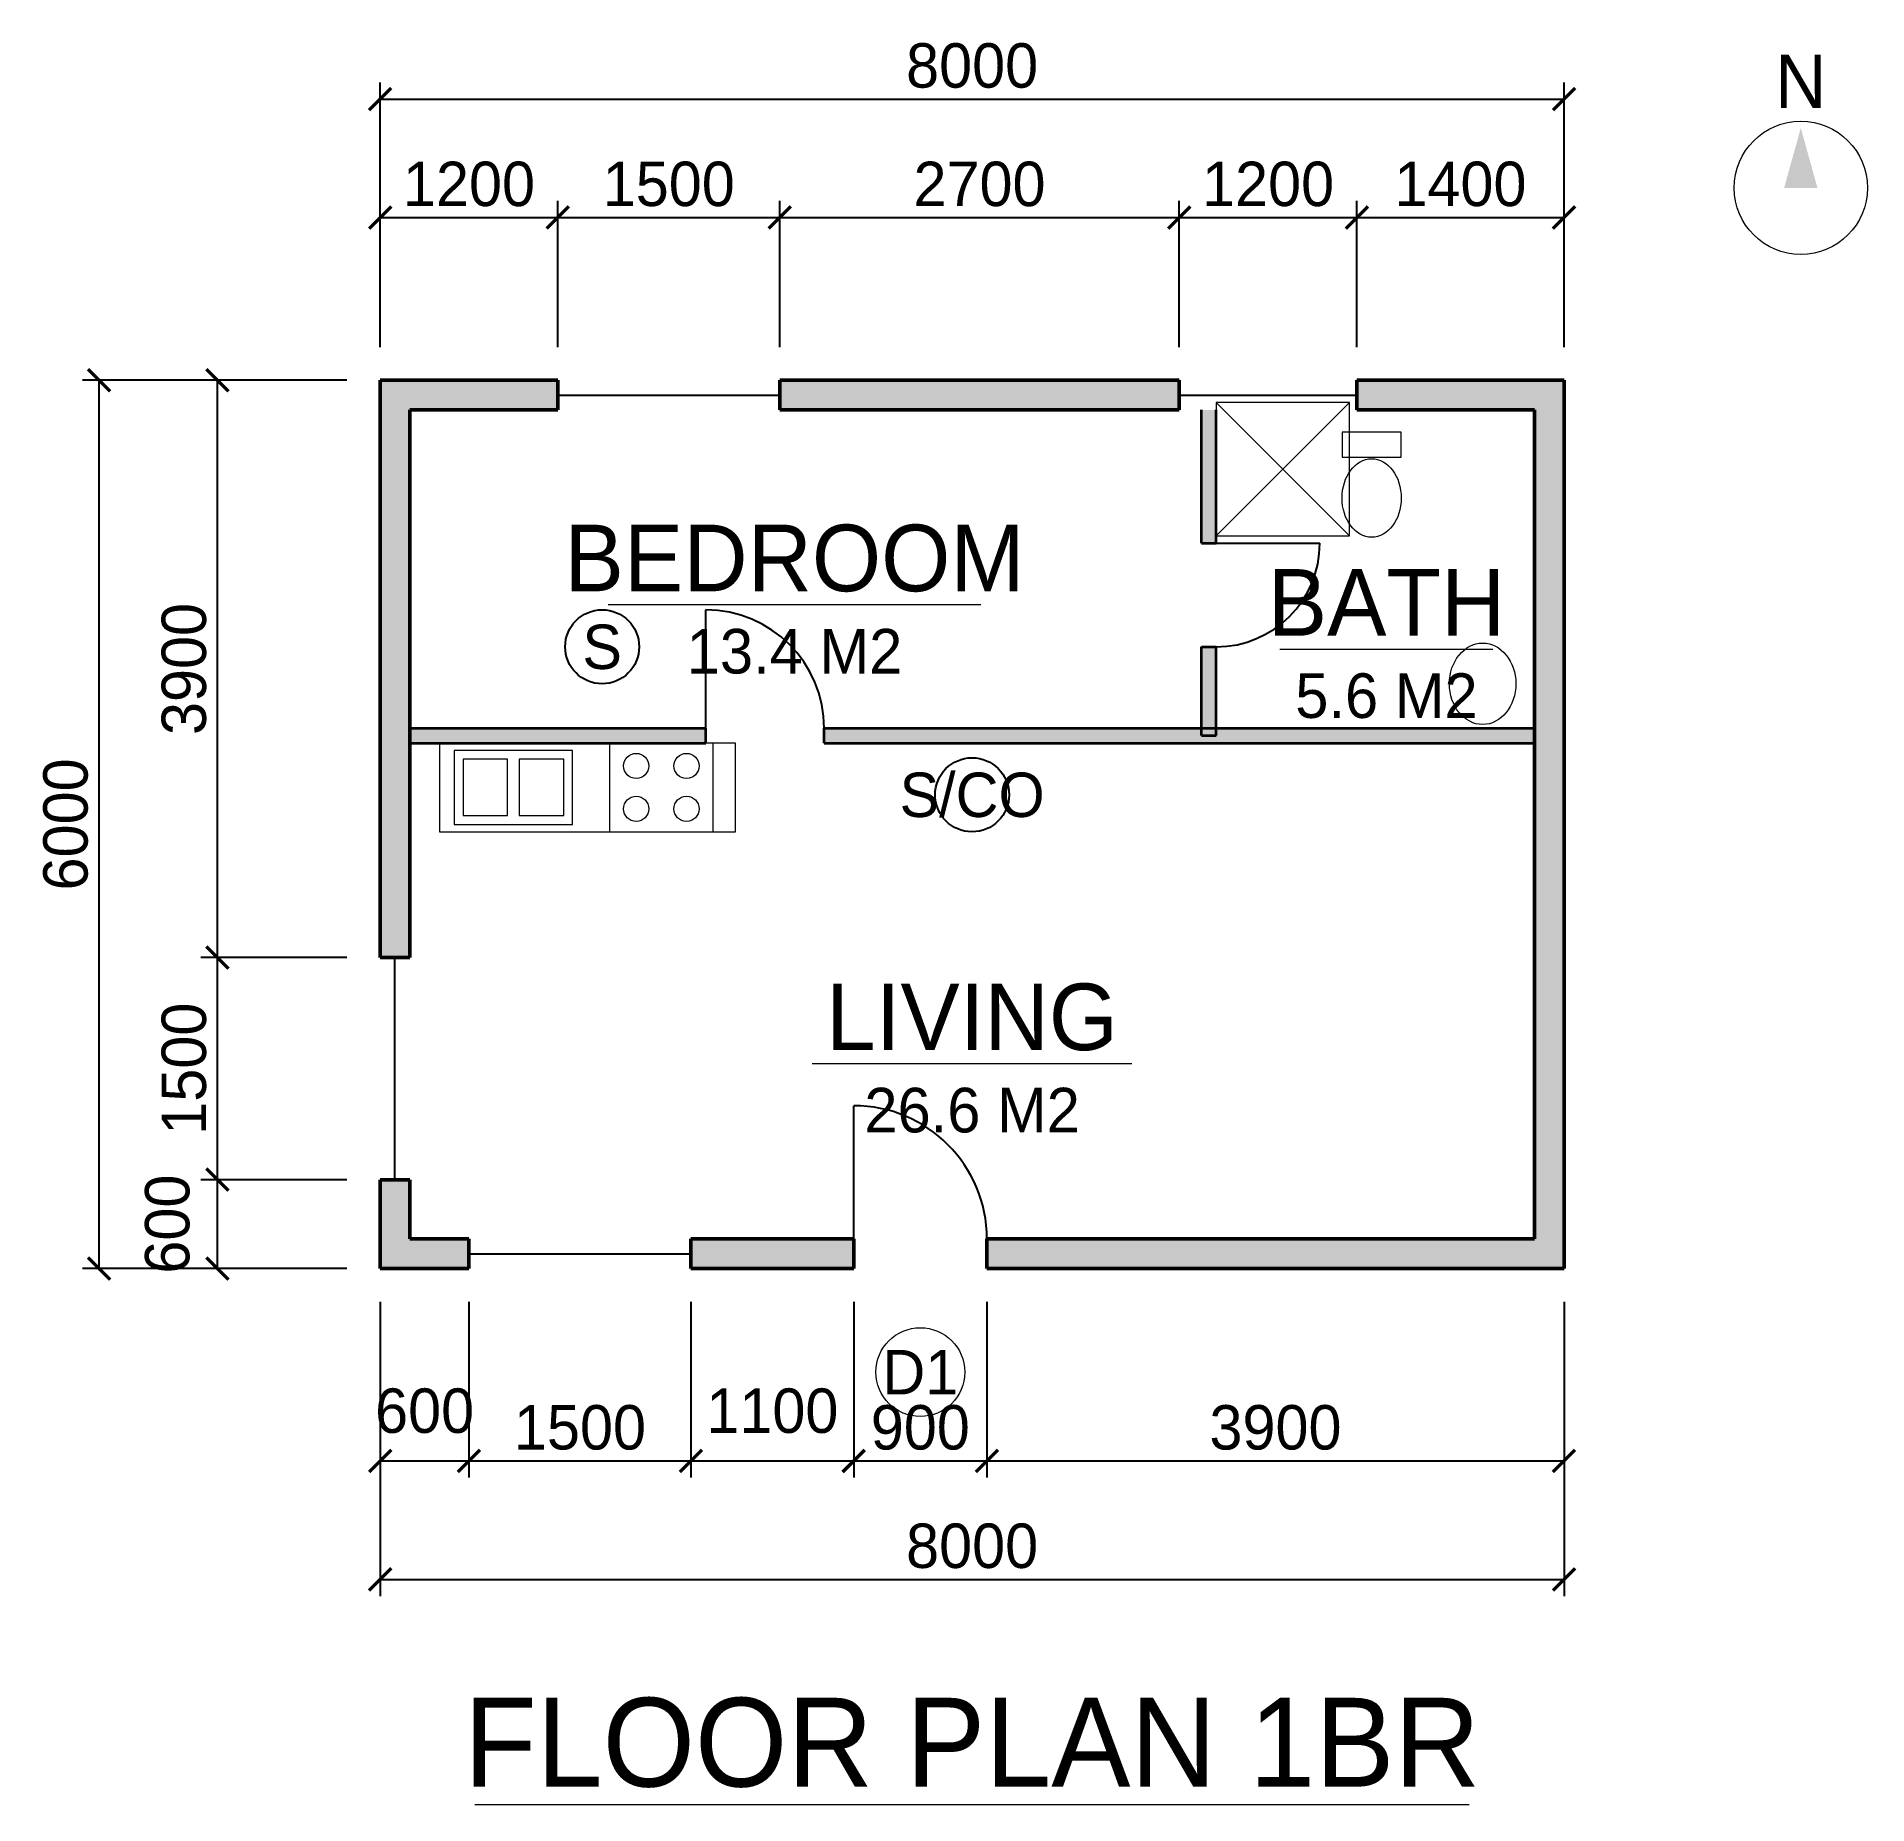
# Model space of a CAD drawing. Header units: millimetres. Extents: x -2322 to 10050, y -3620 to 8322.
import ezdxf
from ezdxf.enums import TextEntityAlignment as Align

# ---------------------------------------------------------------- set-up
doc = ezdxf.new("R2010")
doc.units = ezdxf.units.MM
for name, color, linetype, lineweight in [('A-ANNO-DIMS', 3, 'Continuous', 13), ('A-ANNO-TEXT', 7, 'Continuous', 18), ('A-DOOR', 4, 'Continuous', 25), ('A-FIRE', 1, 'Continuous', 25), ('A-FIXT', 8, 'Continuous', 18), ('A-GLAZ', 4, 'Continuous', 25), ('A-WALL', 7, 'Continuous', 50), ('A-WALL-INTR', 7, 'Continuous', 35)]:
    doc.layers.add(name, color=color, linetype=linetype, lineweight=lineweight)
doc.dimstyles.new('ARCHDXF', dxfattribs={"dimtxt": 300, "dimasz": 150, "dimexe": 112.5, "dimexo": 225, "dimgap": 75, "dimtad": 1, "dimdec": 0, "dimblk": 'ARCHTICK', "dimcen": 2.5, "dimazin": 3, "dimtfac": 1, "dimtmove": 0, "dimatfit": 3})

# ---------------------------------------------------------------- blocks, each defined once
blk = doc.blocks.new('_ARCHTICK')
at = {"color": 0, "linetype": 'BYBLOCK', "const_width": 0.15}
blk.add_lwpolyline([(-0.5, -0.5), (0.5, 0.5)], dxfattribs=at)

msp = doc.modelspace()

# ---------------------------------------------------------------- hatches: boundary and pattern name
at = {"layer": 'A-WALL'}
h = msp.add_hatch(color=7, dxfattribs=at)
h.dxf.hatch_style = 1
h.paths.add_polyline_path([(0, 6000), (1200, 6000), (1200, 5800), (0, 5800)])
h = msp.add_hatch(color=7, dxfattribs=at)
h.dxf.hatch_style = 1
h.paths.add_polyline_path([(2700, 6000), (5400, 6000), (5400, 5800), (2700, 5800)])
h = msp.add_hatch(color=7, dxfattribs=at)
h.dxf.hatch_style = 1
h.paths.add_polyline_path([(6600, 6000), (8000, 6000), (8000, 5800), (6600, 5800)])
h = msp.add_hatch(color=7, dxfattribs=at)
h.dxf.hatch_style = 1
h.paths.add_polyline_path([(0, 2100), (0, 5800), (200, 5800), (200, 2100)])
h = msp.add_hatch(color=7, dxfattribs=at)
h.dxf.hatch_style = 1
h.paths.add_polyline_path([(8000, 200), (8000, 5800), (7800, 5800), (7800, 200)])
h = msp.add_hatch(color=7, dxfattribs=at)
h.dxf.hatch_style = 1
h.paths.add_polyline_path([(0, 200), (0, 600), (200, 600), (200, 200)])
h = msp.add_hatch(color=7, dxfattribs=at)
h.dxf.hatch_style = 1
h.paths.add_polyline_path([(0, 0), (600, 0), (600, 200), (0, 200)])
h = msp.add_hatch(color=7, dxfattribs=at)
h.dxf.hatch_style = 1
h.paths.add_polyline_path([(2100, 0), (3200, 0), (3200, 200), (2100, 200)])
h = msp.add_hatch(color=7, dxfattribs=at)
h.dxf.hatch_style = 1
h.paths.add_polyline_path([(4100, 0), (8000, 0), (8000, 200), (4100, 200)])
at = {"layer": 'A-WALL-INTR'}
h = msp.add_hatch(color=7, dxfattribs=at)
h.dxf.hatch_style = 1
h.paths.add_polyline_path([(5550, 4900), (5550, 5800), (5650, 5800), (5650, 4900)])
h = msp.add_hatch(color=7, dxfattribs=at)
h.dxf.hatch_style = 1
h.paths.add_polyline_path([(5550, 3600), (5550, 4200), (5650, 4200), (5650, 3600)])
h = msp.add_hatch(color=7, dxfattribs=at)
h.dxf.hatch_style = 1
h.paths.add_polyline_path([(200, 3550), (2200, 3550), (2200, 3650), (200, 3650)])
h = msp.add_hatch(color=7, dxfattribs=at)
h.dxf.hatch_style = 1
h.paths.add_polyline_path([(3000, 3550), (7800, 3550), (7800, 3650), (3000, 3650)])

# ---------------------------------------------------------------- linework, layer by layer
at = {"layer": 'A-ANNO-TEXT'}
for p, q in [((1540, 4485), (4060, 4485)), ((6080, 4185), (7520, 4185)), ((2920, 1385), (5080, 1385)), ((640, -3620), (7360, -3620))]:
    msp.add_line(p, q, dxfattribs=at)
for centre, radius in [((9600, 7300), 450), ((3650, -700), 300)]:
    msp.add_circle(centre, radius, dxfattribs=at)
msp.add_solid([(9487.5, 7300), (9712.5, 7300), (9600, 7705)], dxfattribs=at)
at = {"layer": 'A-DOOR'}
for p, q in [((5650, 4900), (6350, 4900)), ((2200, 3650), (2200, 4450)), ((3200, 200), (3200, 1100))]:
    msp.add_line(p, q, dxfattribs=at)
for centre, radius, start, end in [((5650, 4900), 700, 270, 0), ((2200, 3650), 800, 0, 90), ((3200, 200), 900, 0, 90)]:
    msp.add_arc(centre, radius, start, end, dxfattribs=at)
at = {"layer": 'A-FIRE'}
for centre in [(1500, 4200), (4000, 3200)]:
    msp.add_circle(centre, 250, dxfattribs=at)
at = {"layer": 'A-FIXT'}
for p, q in [((5650, 4950), (6550, 5850)), ((5650, 5850), (6550, 4950))]:
    msp.add_line(p, q, dxfattribs=at)
for points in [[(5650, 4950), (6550, 4950), (6550, 5850), (5650, 5850)], [(6500, 5480), (6900, 5480), (6900, 5650), (6500, 5650)], [(400, 2950), (2400, 2950), (2400, 3550), (400, 3550)], [(500, 3000), (1300, 3000), (1300, 3500), (500, 3500)], [(1550, 2950), (2250, 2950), (2250, 3550), (1550, 3550)], [(560, 3060), (860, 3060), (860, 3440), (560, 3440)], [(940, 3060), (1240, 3060), (1240, 3440), (940, 3440)]]:
    msp.add_lwpolyline(points, close=True, dxfattribs=at)
for centre in [(1730, 3395), (2070, 3395), (1730, 3105), (2070, 3105)]:
    msp.add_circle(centre, 85, dxfattribs=at)
for centre, major_axis, ratio in [((6700, 5205), (0, 265), 0.754717), ((7450, 3950), (0, 275), 0.8181818)]:
    msp.add_ellipse(centre, major_axis=major_axis, ratio=ratio, dxfattribs=at)
at = {"layer": 'A-GLAZ'}
for p, q in [((1200, 5900), (2700, 5900)), ((5400, 5900), (6600, 5900)), ((100, 600), (100, 2100)), ((600, 100), (2100, 100))]:
    msp.add_line(p, q, dxfattribs=at)
at = {"layer": 'A-WALL'}
for p, q in [((0, 6000), (1200, 6000)), ((0, 2100), (0, 6000)), ((1200, 6000), (1200, 5800)), ((2700, 6000), (5400, 6000)), ((2700, 6000), (2700, 5800)), ((5400, 6000), (5400, 5800)), ((6600, 6000), (8000, 6000)), ((6600, 6000), (6600, 5800)), ((8000, 0), (8000, 6000)), ((200, 5800), (1200, 5800)), ((200, 2100), (200, 5800)), ((2700, 5800), (5400, 5800)), ((6600, 5800), (7800, 5800)), ((7800, 200), (7800, 5800)), ((0, 2100), (200, 2100)), ((0, 0), (0, 600)), ((0, 600), (200, 600)), ((200, 200), (200, 600)), ((200, 200), (600, 200)), ((600, 0), (600, 200)), ((2100, 200), (3200, 200)), ((2100, 0), (2100, 200)), ((3200, 0), (3200, 200)), ((4100, 200), (7800, 200)), ((4100, 0), (4100, 200)), ((0, 0), (600, 0)), ((2100, 0), (3200, 0)), ((4100, 0), (8000, 0))]:
    msp.add_line(p, q, dxfattribs=at)
at = {"layer": 'A-WALL-INTR'}
for p, q in [((5550, 4900), (5550, 5800)), ((5650, 4900), (5650, 5800)), ((5550, 4900), (5650, 4900)), ((5550, 3600), (5550, 4200)), ((5550, 4200), (5650, 4200)), ((5650, 3600), (5650, 4200)), ((200, 3650), (2200, 3650)), ((2200, 3550), (2200, 3650)), ((3000, 3650), (7800, 3650)), ((3000, 3550), (3000, 3650)), ((5550, 3600), (5650, 3600)), ((200, 3550), (2200, 3550)), ((3000, 3550), (7800, 3550))]:
    msp.add_line(p, q, dxfattribs=at)

# ---------------------------------------------------------------- texts
at = {"layer": 'A-ANNO-TEXT'}
for s, height, p in [('N', 360, (9600, 8020)), ('BEDROOM', 450, (2800, 4800)), ('BATH', 450, (6800, 4500)), ('13.4 M2', 301.5, (2800, 4170)), ('5.6 M2', 301.5, (6800, 3870)), ('LIVING', 450, (4000, 1700)), ('26.6 M2', 301.5, (4000, 1070)), ('D1', 300, (3650, -700)), ('FLOOR PLAN 1BR', 600, (4000, -3200))]:
    msp.add_text(s, height=height, dxfattribs=at).set_placement(p, align=Align.MIDDLE_CENTER)
at = {"layer": 'A-FIRE'}
for s, p in [('S', (1500, 4200)), ('S/CO', (4000, 3200))]:
    msp.add_text(s, height=300, dxfattribs=at).set_placement(p, align=Align.MIDDLE_CENTER)

# ---------------------------------------------------------------- dimensions: what is measured, and where the dimension line sits
at = {"layer": 'A-ANNO-DIMS'}
for base, p1, p2, text in [((0, 7900), (0, 6000), (8000, 6000), '8000'), ((0, 7100), (0, 6000), (1200, 6000), '1200'), ((1200, 7100), (1200, 6000), (2700, 6000), '1500'), ((2700, 7100), (2700, 6000), (5400, 6000), '2700'), ((5400, 7100), (5400, 6000), (6600, 6000), '1200'), ((6600, 7100), (6600, 6000), (8000, 6000), '1400'), ((0, -1300), (0, 0), (600, 0), '600'), ((0, -2100), (0, 0), (8000, 0), '8000'), ((600, -1300), (600, 0), (2100, 0), '1500'), ((2100, -1300), (2100, 0), (3200, 0), '1100'), ((3200, -1300), (3200, 0), (4100, 0), '900'), ((4100, -1300), (4100, 0), (8000, 0), '3900')]:
    msp.add_linear_dim(base=base, p1=p1, p2=p2, text=text, dimstyle='ARCHDXF', dxfattribs=at).render()
for base, p1, p2, text in [((-1900, 0), (0, 0), (0, 6000), '6000'), ((-1100, 2100), (0, 2100), (0, 6000), '3900'), ((-1100, 600), (0, 600), (0, 2100), '1500'), ((-1100, 0), (0, 0), (0, 600), '600')]:
    msp.add_linear_dim(base=base, p1=p1, p2=p2, angle=90, text=text, dimstyle='ARCHDXF', dxfattribs=at).render()

doc.saveas('drawing.dxf')
